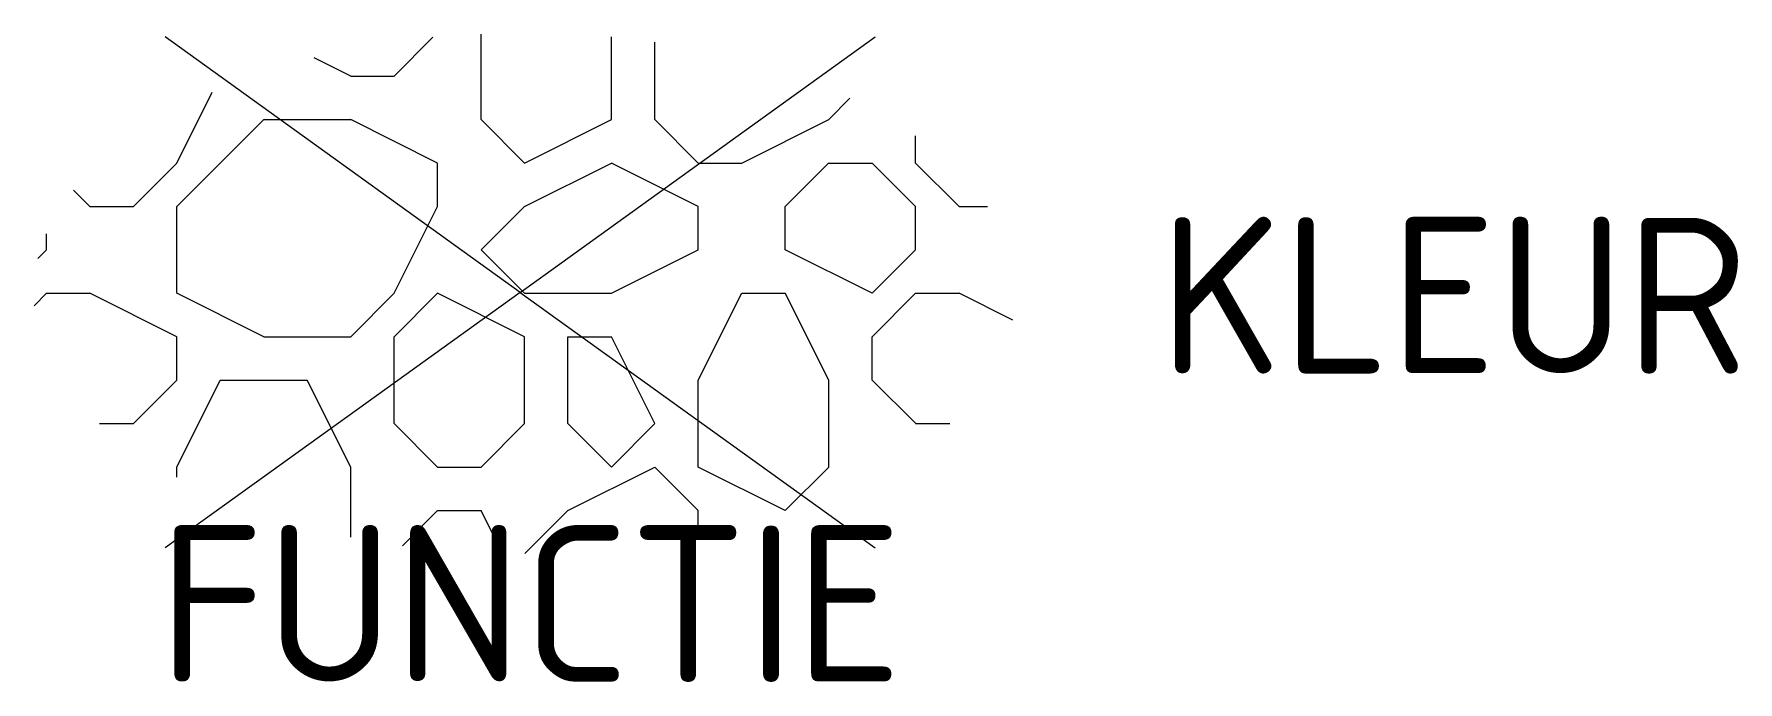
# Model space of a CAD drawing. Extents: x -5.5 to 14.1, y -4.6 to 2.9.
import ezdxf
from ezdxf.enums import TextEntityAlignment as Align

# ---------------------------------------------------------------- set-up
doc = ezdxf.new("R2010")
doc.units = 0
doc.styles.add('NLCS-ISO', font='NLCS-ISO.ttf')

msp = doc.modelspace()

# ---------------------------------------------------------------- linework, layer by layer
for p, q in [((0.13, -0.077), (-3.954, 2.864)), ((-1.32, 2.412), (-0.873, 2.86)), ((-0.32, 1.912), (-0.32, 2.896)), ((0.13, -0.077), (4.214, 2.864)), ((1.18, 1.912), (1.18, 2.864)), ((1.68, 1.912), (1.68, 2.803)), ((-1.82, 2.412), (-2.239, 2.622)), ((-1.82, 2.412), (-1.32, 2.412)), ((-3.82, 1.412), (-3.413, 2.226)), ((3.68, 1.912), (3.925, 2.158)), ((-3.82, 0.912), (-2.82, 1.912)), ((-2.82, 1.912), (-1.82, 1.912)), ((-0.82, 1.412), (-1.82, 1.912)), ((0.18, 1.412), (-0.32, 1.912)), ((0.18, 1.412), (1.18, 1.912)), ((2.18, 1.412), (1.68, 1.912)), ((2.68, 1.412), (3.68, 1.912)), ((4.68, 1.412), (4.68, 1.726)), ((-4.32, 0.912), (-3.82, 1.412)), ((-0.82, 0.912), (-0.82, 1.412)), ((0.18, 0.912), (1.18, 1.412)), ((2.18, 0.912), (1.18, 1.412)), ((2.18, 1.412), (2.68, 1.412)), ((3.18, 0.912), (3.682, 1.414)), ((3.68, 1.412), (4.18, 1.412)), ((4.68, 0.912), (4.18, 1.412)), ((5.18, 0.912), (4.68, 1.412)), ((-4.82, 0.912), (-5.008, 1.1)), ((-4.82, 0.912), (-4.32, 0.912)), ((-3.82, -0.088), (-3.82, 0.912)), ((-1.32, -0.088), (-0.82, 0.912)), ((-0.32, 0.412), (0.18, 0.912)), ((2.18, 0.412), (2.18, 0.912)), ((3.18, 0.412), (3.18, 0.912)), ((4.68, 0.412), (4.68, 0.912)), ((5.18, 0.912), (5.507, 0.912)), ((-5.32, 0.412), (-5.32, 0.598)), ((-5.418, 0.314), (-5.32, 0.412)), ((0.18, -0.088), (-0.319, 0.412)), ((1.18, -0.088), (2.18, 0.412)), ((4.18, -0.088), (3.18, 0.412)), ((4.18, -0.088), (4.68, 0.412)), ((-5.463, -0.231), (-5.32, -0.088)), ((-5.32, -0.088), (-4.82, -0.088)), ((-3.82, -0.588), (-4.82, -0.088)), ((0.13, -0.077), (-3.954, -3.017)), ((-2.82, -0.588), (-3.82, -0.088)), ((-1.82, -0.588), (-1.32, -0.088)), ((-1.32, -0.588), (-0.82, -0.088)), ((-1.32, -0.588), (-0.82, -0.088)), ((0.18, -0.588), (-0.82, -0.088)), ((0.13, -0.077), (4.214, -3.017)), ((0.181, -0.088), (0.18, -0.088)), ((0.18, -0.088), (1.18, -0.088)), ((2.18, -1.088), (2.68, -0.088)), ((2.68, -0.088), (3.18, -0.088)), ((3.68, -1.088), (3.18, -0.088)), ((4.18, -0.588), (4.68, -0.088)), ((4.68, -0.088), (5.18, -0.088)), ((5.8, -0.397), (5.18, -0.088)), ((-3.82, -1.088), (-3.82, -0.588)), ((-2.82, -0.588), (-1.82, -0.588)), ((-1.32, -1.588), (-1.32, -0.588)), ((0.18, -1.588), (0.18, -0.588)), ((0.68, -1.588), (0.68, -0.588)), ((0.68, -0.588), (1.18, -0.588)), ((1.68, -1.588), (1.18, -0.588)), ((4.18, -1.088), (4.18, -0.588)), ((-4.32, -1.588), (-3.82, -1.088)), ((-3.82, -2.088), (-3.32, -1.088)), ((-3.32, -1.088), (-2.32, -1.088)), ((-1.82, -2.088), (-2.32, -1.088)), ((2.18, -2.088), (2.18, -1.088)), ((3.68, -2.088), (3.68, -1.088)), ((4.681, -1.588), (4.181, -1.088)), ((-4.71, -1.588), (-4.32, -1.588)), ((-0.82, -2.088), (-1.32, -1.588)), ((-0.32, -2.088), (0.18, -1.588)), ((1.18, -2.088), (0.68, -1.588)), ((1.18, -2.088), (1.68, -1.588)), ((4.68, -1.588), (5.073, -1.588)), ((-3.82, -2.205), (-3.82, -2.088)), ((-1.82, -2.893), (-1.82, -2.088)), ((-0.82, -2.088), (-0.32, -2.088)), ((0.68, -2.588), (1.68, -2.088)), ((2.18, -2.588), (1.68, -2.088)), ((3.18, -2.588), (2.18, -2.088)), ((3.18, -2.588), (3.68, -2.088)), ((-1.225, -2.993), (-0.82, -2.588)), ((-0.82, -2.588), (-0.32, -2.588)), ((-0.072, -3.082), (-0.32, -2.588)), ((0.184, -3.084), (0.68, -2.588)), ((2.18, -2.891), (2.18, -2.588))]:
    msp.add_line(p, q)

# ---------------------------------------------------------------- texts
at = {"style": 'NLCS-ISO'}
msp.add_attdef('KLEUR', text='', height=1.8, dxfattribs=at).set_placement((7.479, -0.112), align=Align.MIDDLE_LEFT)
at = {"style": 'NLCS-ISO', "flags": 1}
msp.add_attdef('FUNCTIE', text='', height=1.8, dxfattribs=at).set_placement((0.246, -3.661), align=Align.MIDDLE_CENTER)

doc.saveas('drawing.dxf')
